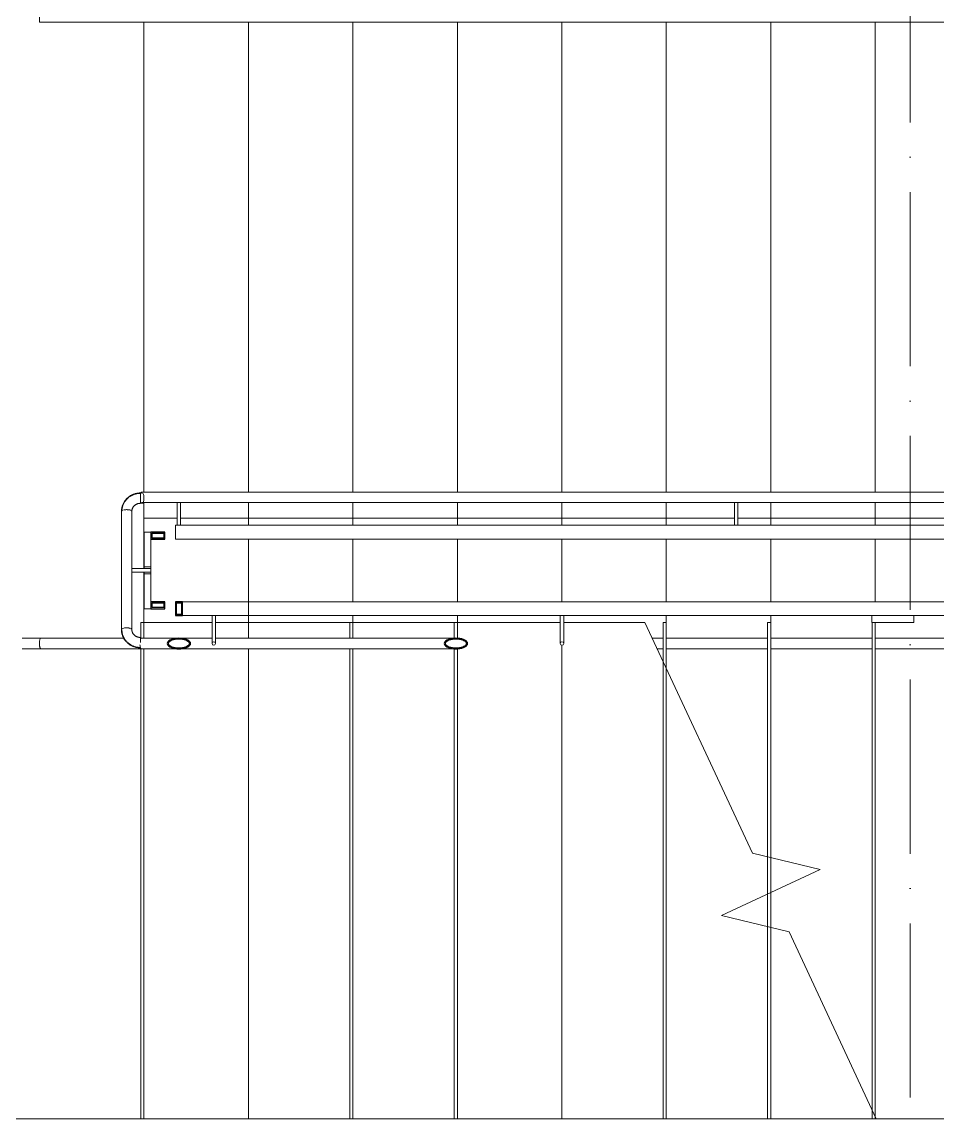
# Model space of a CAD drawing. Header units: millimetres. Extents: x -12989 to 629078, y -109036 to 555275.
# Drawn here: x 9780 to 12410, y -60205 to -57040 of the extents above; entities that cross this region are included whole.
import ezdxf

# ---------------------------------------------------------------- set-up
doc = ezdxf.new("R2010")
doc.units = ezdxf.units.MM
doc.linetypes.add('50_200_ШТРИХ_1Т_ш5_п1_п1_', pattern=[700, 500, -100, 0, -100])
for name, color, linetype, lineweight in [('4 -стяжа', 7, 'Continuous', 30), ('Контуры', 7, 'Continuous', 9), ('Линии подступенков', 7, 'Continuous', 9), ('Линии свеса', 7, 'Continuous', 9), ('Марки вырезов', 7, 'Continuous', 9), ('Ограждение', 7, 'Continuous', 9), ('Ограждение-1', 7, 'Continuous', 25), ('Оси-2', 7, '50_200_ШТРИХ_1Т_ш5_п1_п1_', 9), ('Стены', 7, 'Continuous', 9)]:
    doc.layers.add(name, color=color, linetype=linetype, lineweight=lineweight)
doc.layers.get('4 -стяжа').off()

# ---------------------------------------------------------------- blocks, each defined once
blk = doc.blocks.new('ось2эт')
at = {"layer": 'Оси-2'}
blk.add_line((12329.9, -108435.9), (12329.9, -54635.1), dxfattribs=at)
blk = doc.blocks.new('О_Элемент ограждения_Обод_Труба_ГОСТ 8645-68 - О_Элемент ограждения_Обод_Труба_ГОСТ 8645-68-32499150-АИ2_02_План отделки стен 2-го этажа _Часть 2_')
at = {"layer": 'Ограждение-1'}
for p, q in [((0, 20), (-20, 20)), ((-20, 20), (-20, -20)), ((-17, 17), (-3, 17)), ((-17, -17), (-17, 17)), ((-3, 17), (-3, -17)), ((0, -20), (0, 20)), ((-20, -20), (0, -20)), ((-3, -17), (-17, -17))]:
    blk.add_line(p, q, dxfattribs=at)
blk = doc.blocks.new('О_Элемент ограждения_Маршевый с подрезкой_Труба_ГОСТ 8645-68 - О_Элемент ограждения_Маршевый с подрезкой_Труба_ГОСТ 8645-68-32499153-АИ2_02_План отделки стен 2-го этажа _Часть 2_')
at = {"layer": 'Ограждение'}
for p, q in [((-2120, 20), (-2570, 20)), ((-1114.8, 20), (-2000, 20)), ((-210, 20), (-1105.2, 20)), ((-210, -20), (-210, 20)), ((-210, 20), (-114.8, 20)), ((-105.2, 20), (-20, 20)), ((-210, -20), (-2570, -20)), ((-20, -20), (-210, -20))]:
    blk.add_line(p, q, dxfattribs=at)
at = {"layer": 'Ограждение-1'}
for p, q in [((-2570, 20), (-2614.7, 20)), ((-2614.7, 20), (-2614.7, -20)), ((-2608, 17), (-2576.7, 17)), ((-2608, -17), (-2608, 17)), ((-2576.7, 17), (-2576.7, -17)), ((-2570, -20), (-2570, 20)), ((-2614.7, -20), (-2570, -20)), ((-2576.7, -17), (-2608, -17))]:
    blk.add_line(p, q, dxfattribs=at)
blk = doc.blocks.new('О_Кронштейн_Форма Г_Круг_ГОСТ 2590-2006 - О_Кронштейн_Форма Г_Круг_ГОСТ 2590-2006-32499148-АИ2_02_План отделки стен 2-го этажа _Часть 2_')
at = {"layer": 'Ограждение'}
for p, q in [((20395.4, 47415), (20395.4, 47470)), ((20395.4, 47470), (20400.4, 47470)), ((20400.4, 47470), (20405.4, 47470)), ((20405.4, 47470), (20405.4, 47415))]:
    blk.add_line(p, q, dxfattribs=at)
at = {"layer": 'Ограждение', "flags": 128}
for points in [[(20395.4, 47390), (20395.4, 47390), (20395.4, 47390.1), (20395.4, 47390.2), (20395.4, 47390.3), (20395.4, 47390.5), (20395.4, 47390.7), (20395.4, 47391), (20395.4, 47391.3), (20395.4, 47391.6), (20395.4, 47392), (20395.4, 47392.4), (20395.4, 47392.8), (20395.4, 47393.3), (20395.4, 47393.8), (20395.4, 47394.4), (20395.4, 47394.9), (20395.4, 47395.6), (20395.4, 47396.2), (20395.4, 47396.9), (20395.4, 47397.6), (20395.4, 47398.3), (20395.4, 47399.1), (20395.4, 47399.9), (20395.4, 47400.7), (20395.4, 47401.5), (20395.4, 47402.3), (20395.4, 47403.2), (20395.4, 47404.1), (20395.4, 47405), (20395.4, 47405.9), (20395.4, 47406.9), (20395.4, 47407.8), (20395.4, 47408.8), (20395.4, 47409.8), (20395.4, 47410.8), (20395.4, 47411.7), (20395.4, 47412.7), (20395.4, 47413.7), (20395.4, 47414.7), (20395.4, 47415)], [(20405.4, 47415), (20405.4, 47414), (20405.4, 47413), (20405.4, 47412), (20405.4, 47411), (20405.4, 47410), (20405.4, 47409.1), (20405.4, 47408.1), (20405.4, 47407.1), (20405.4, 47406.2), (20405.4, 47405.3), (20405.4, 47404.4), (20405.4, 47403.5), (20405.4, 47402.6), (20405.4, 47401.7), (20405.4, 47400.9), (20405.4, 47400.1), (20405.4, 47399.3), (20405.4, 47398.5), (20405.4, 47397.8), (20405.4, 47397.1), (20405.4, 47396.4), (20405.4, 47395.7), (20405.4, 47395.1), (20405.4, 47394.5), (20405.4, 47394), (20405.4, 47393.4), (20405.4, 47393), (20405.4, 47392.5), (20405.4, 47392.1), (20405.4, 47391.7), (20405.4, 47391.4), (20405.4, 47391), (20405.4, 47390.8), (20405.4, 47390.6), (20405.4, 47390.4), (20405.4, 47390.2), (20405.4, 47390.1), (20405.4, 47390), (20405.4, 47390)]]:
    blk.add_lwpolyline(points, dxfattribs=at)
at = {"layer": 'Ограждение'}
for start, end in [(90, 270), (270, 90)]:
    blk.add_arc((20400.4, 47390), 5, start, end, dxfattribs=at)
blk = doc.blocks.new('О_Элемент поручня_Маршевый_Труба_ГОСТ 8732-78 - О_Элемент поручня_Маршевый_Труба_ГОСТ 8732-78-32499151-АИ2_02_План отделки стен 2-го этажа _Часть 2_')
at = {"layer": 'Ограждение'}
for p, q in [((-9.9, 30), (-118.2, 30)), ((-118.2, 0), (-9.9, 0))]:
    blk.add_line(p, q, dxfattribs=at)
at = {"layer": 'Ограждение', "flags": 128}
for points in [[(-9.9, 30), (-9.1, 29.6), (-8.3, 28.5), (-7.7, 26.7), (-7.1, 24.4), (-6.7, 21.5), (-6.4, 18.3)], [(-8.3, 1.5), (-9.1, 0.4), (-9.9, 0)]]:
    blk.add_lwpolyline(points, dxfattribs=at)
at = {"layer": 'Ограждение-1', "flags": 128}
for points in [[(-84.7, 15), (-85.2, 17.6), (-86.7, 20.1), (-89.2, 22.5), (-92.5, 24.6), (-96.7, 26.5), (-101.5, 28), (-106.8, 29.1), (-112.4, 29.8), (-118.2, 30), (-124.1, 29.8), (-129.7, 29.1), (-135, 28), (-139.8, 26.5), (-143.9, 24.6), (-147.3, 22.5), (-149.7, 20.1), (-151.3, 17.6), (-151.8, 15)], [(-151.8, 15), (-151.3, 12.4), (-149.7, 9.9), (-147.3, 7.5), (-143.9, 5.4), (-139.8, 3.5), (-135, 2), (-129.7, 0.9), (-124.1, 0.2), (-118.2, 0), (-112.4, 0.2), (-106.8, 0.9), (-101.5, 2), (-96.7, 3.5), (-92.5, 5.4), (-89.2, 7.5), (-86.7, 9.9), (-85.2, 12.4), (-84.7, 15)], [(-148.4, 15), (-148, 17.3), (-146.6, 19.6), (-144.4, 21.8), (-141.4, 23.7), (-137.6, 25.3), (-133.3, 26.7), (-128.6, 27.7), (-123.5, 28.3), (-118.2, 28.5), (-113, 28.3), (-107.9, 27.7), (-103.1, 26.7), (-98.8, 25.3), (-95.1, 23.7), (-92.1, 21.8), (-89.9, 19.6), (-88.5, 17.3), (-88, 15)], [(-88, 15), (-88.5, 12.7), (-89.9, 10.4), (-92.1, 8.3), (-95.1, 6.3), (-98.8, 4.7), (-103.1, 3.3), (-107.9, 2.3), (-113, 1.7), (-118.2, 1.5), (-123.5, 1.7), (-128.6, 2.3), (-133.3, 3.3), (-137.6, 4.7), (-141.4, 6.3), (-144.4, 8.3), (-146.6, 10.4), (-148, 12.7), (-148.4, 15)]]:
    blk.add_lwpolyline(points, dxfattribs=at)
blk = doc.blocks.new('О_Элемент поручня_Маршевый_Труба_ГОСТ 8732-78 - О_Элемент поручня_Маршевый_Труба_ГОСТ 8732-78-32499152-АИ2_02_План отделки стен 2-го этажа _Часть 2_')
at = {"layer": 'Ограждение'}
for p, q in [((-118.2, 30), (-913.9, 30)), ((-913.9, 0), (-222.5, 0)), ((-214.3, 0), (-118.2, 0))]:
    blk.add_line(p, q, dxfattribs=at)
at = {"layer": 'Ограждение-1', "flags": 128}
for points in [[(-880.4, 15), (-880.9, 17.6), (-882.4, 20.1), (-884.9, 22.5), (-888.2, 24.6), (-892.3, 26.5), (-897.1, 28), (-902.4, 29.1), (-908.1, 29.8), (-913.9, 30), (-919.7, 29.8), (-925.4, 29.1), (-930.7, 28), (-935.5, 26.5), (-939.6, 24.6), (-943, 22.5), (-945.4, 20.1), (-946.9, 17.6), (-947.4, 15)], [(-947.4, 15), (-946.9, 12.4), (-945.4, 9.9), (-943, 7.5), (-939.6, 5.4), (-935.5, 3.5), (-930.7, 2), (-925.4, 0.9), (-919.7, 0.2), (-913.9, 0), (-908.1, 0.2), (-902.4, 0.9), (-897.1, 2), (-892.3, 3.5), (-888.2, 5.4), (-884.9, 7.5), (-882.4, 9.9), (-880.9, 12.4), (-880.4, 15)], [(-944.1, 15), (-943.6, 17.3), (-942.3, 19.6), (-940, 21.8), (-937, 23.7), (-933.3, 25.3), (-929, 26.7), (-924.2, 27.7), (-919.1, 28.3), (-913.9, 28.5), (-908.7, 28.3), (-903.6, 27.7), (-898.8, 26.7), (-894.5, 25.3), (-890.8, 23.7), (-887.8, 21.8), (-885.5, 19.6), (-884.2, 17.3), (-883.7, 15)], [(-883.7, 15), (-884.2, 12.7), (-885.5, 10.4), (-887.8, 8.3), (-890.8, 6.3), (-894.5, 4.7), (-898.8, 3.3), (-903.6, 2.3), (-908.7, 1.7), (-913.9, 1.5), (-919.1, 1.7), (-924.2, 2.3), (-929, 3.3), (-933.3, 4.7), (-937, 6.3), (-940, 8.3), (-942.3, 10.4), (-943.6, 12.7), (-944.1, 15)]]:
    blk.add_lwpolyline(points, dxfattribs=at)
blk = doc.blocks.new('О_Полоса_Трапеция прямоугольная_Прокат_ГОСТ 103-2006 - Крепежная пластина-30950062-АИ2_02_План отделки стен 2-го этажа _Часть 2_')
at = {"layer": 'Ограждение'}
for p, q in [((22410.4, 47470), (22290.4, 47470)), ((22290.4, 47470), (22290.4, 47450)), ((22300, 47450), (22410.4, 47450)), ((22410.4, 47450), (22410.4, 47470))]:
    blk.add_line(p, q, dxfattribs=at)
blk = doc.blocks.new('О_Элемент ограждения_Обод_Труба_ГОСТ 8645-68 - О_Элемент ограждения_Обод_Труба_ГОСТ 8645-68-V82-АИ2_02_План отделки стен 2-го этажа _Часть 2_')
at = {"layer": 'Ограждение'}
for p, q in [((-3720, -20), (-3720, 20)), ((-3720, 20), (0, 20)), ((0, 20), (0, -20)), ((0, -20), (-3720, -20))]:
    blk.add_line(p, q, dxfattribs=at)
blk = doc.blocks.new('О_Элемент поручня_Маршевый_Труба_ГОСТ 8732-78 - О_Элемент поручня_Маршевый_Труба_ГОСТ 8732-78-V84-АИ2_02_План отделки стен 2-го этажа _Часть 2_')
at = {"layer": 'Ограждение'}
for p, q in [((-9.9, 30), (-3926, 30)), ((-3926, 0), (-9.9, 0)), ((-9.9, 0), (-9.1, 0.4))]:
    blk.add_line(p, q, dxfattribs=at)
at = {"layer": 'Ограждение', "flags": 128}
for points in [[(-3928, 27.3), (-3927.2, 29), (-3926.4, 29.9), (-3925.5, 29.9), (-3924.7, 29), (-3923.9, 27.3)], [(-3924.8, 27.6), (-3925.6, 28.4), (-3926.3, 28.4), (-3927.1, 27.6)]]:
    blk.add_lwpolyline(points, dxfattribs=at)
blk = doc.blocks.new('О_Кронштейн_Форма Г_Круг_ГОСТ 2590-2006 - О_Кронштейн_Форма Г_Круг_ГОСТ 2590-2006-V83-АИ2_02_План отделки стен 2-го этажа _Часть 2_')
at = {"layer": 'Ограждение'}
for p, q in [((23895.4, 47730), (23895.4, 47785)), ((23905.4, 47785), (23905.4, 47730))]:
    blk.add_line(p, q, dxfattribs=at)
at = {"layer": 'Ограждение', "flags": 128}
for points in [[(23895.4, 47785), (23895.4, 47786), (23895.4, 47787), (23895.4, 47788), (23895.4, 47789), (23895.4, 47790), (23895.4, 47790.9), (23895.4, 47791.9), (23895.4, 47792.9), (23895.4, 47793.8), (23895.4, 47794.7)], [(23905.4, 47795), (23905.4, 47794.1), (23905.4, 47793.1), (23905.4, 47792.2), (23905.4, 47791.2), (23905.4, 47790.2), (23905.4, 47789.2), (23905.4, 47788.3), (23905.4, 47787.3), (23905.4, 47786.3), (23905.4, 47785.3), (23905.4, 47785)]]:
    blk.add_lwpolyline(points, dxfattribs=at)
blk = doc.blocks.new('О_Элемент поручня_Пристенный_Труба_ГОСТ 8732-78 - О_Элемент поручня_Пристенный_Труба_ГОСТ 8732-78-32488292-АИ2_02_План отделки стен 2-го этажа _Часть 2_')
at = {"layer": 'Ограждение'}
for p, q in [((-4500, -30), (-4500, -16.1)), ((300, -30), (-4500, -30))]:
    blk.add_line(p, q, dxfattribs=at)
blk = doc.blocks.new('О_Элемент поручня_выступ_Загиб слева_Труба_ГОСТ 8732-78 - О_Элемент поручня_выступ_Загиб слева_Труба_ГОСТ 8732-78-33046190-АИ2_02_План отделки стен 2-го этажа _Часть 2_')
at = {"layer": 'Ограждение'}
for p, q in [((-2400.2, 30), (-4203.5, 30)), ((-2100.2, 30), (-2391.2, 30)), ((-1800.2, 30), (-2091.2, 30)), ((-1773.7, 30), (-1791.2, 30)), ((-3.5, 30), (-291.2, 30)), ((50, 30), (-3.5, 30)), ((-4203.5, 0), (-2400.2, 0)), ((-2391.2, 0), (-2100.2, 0)), ((-2091.2, 0), (-1800.2, 0)), ((-1791.2, 0), (-1759.7, 0)), ((-242.1, 0), (-3.5, 0)), ((-3.5, 0), (50, 0))]:
    blk.add_line(p, q, dxfattribs=at)
blk.add_open_spline([(-3.5, 30), (-3.2, 30), (-2.6, 29.7), (-1.8, 28.1), (-1, 25.7), (-0.4, 22.6), (-0.1, 18.9), (0, 16.3), (0, 15)], degree=3, dxfattribs=at)
blk.add_open_spline([(0, 15), (0, 12.4), (-0.2, 8.5), (-1, 4.3), (-1.8, 1.9), (-2.6, 0.3), (-3.2, 0), (-3.5, 0)], degree=3, knots=[0, 0, 0, 0, 0.1666667, 0.25, 0.3333333, 0.4166667, 0.5, 0.5, 0.5, 0.5], dxfattribs=at)
blk = doc.blocks.new('О_Элемент поручня_Пристенный_Труба_ГОСТ 8732-78 - О_Элемент поручня_Пристенный_Труба_ГОСТ 8732-78-V254-АИ2_02_План отделки стен 2-го этажа _Часть 2_')
at = {"layer": 'Ограждение'}
blk.add_line((300, -30), (-4500, -30), dxfattribs=at)
blk = doc.blocks.new('О_Элемент ограждения_Обод_Труба_ГОСТ 8645-68 - О_Элемент ограждения_Обод_Труба_ГОСТ 8645-68-32499130-АИ2_02_План отделки стен 2-го этажа _Часть 2_')
at = {"layer": 'Ограждение-1'}
for p, q in [((-200, 20), (-220, 20)), ((-220, 20), (-220, -20)), ((-217, 17), (-203, 17)), ((-217, -17), (-217, 17)), ((-203, 17), (-203, -17)), ((-200, -20), (-200, 20)), ((0, 20), (-20, 20)), ((-20, 20), (-20, -20)), ((-17, 17), (-3, 17)), ((-17, -17), (-17, 17)), ((-3, 17), (-3, -17)), ((0, -20), (0, 20)), ((-220, -20), (-200, -20)), ((-203, -17), (-217, -17)), ((-20, -20), (0, -20)), ((-3, -17), (-17, -17))]:
    blk.add_line(p, q, dxfattribs=at)
blk = doc.blocks.new('О_Полоса_Трапеция прямоугольная_Прокат_ГОСТ 103-2006 - Крепежная пластина-V255-АИ2_02_План отделки стен 2-го этажа _Часть 2_')
at = {"layer": 'Ограждение'}
for p, q in [((20200.2, 47610), (20200.2, 47604.6)), ((20220.2, 47610), (20200.2, 47610)), ((20220.2, 47604.8), (20220.2, 47610)), ((20200.2, 47595.2), (20200.2, 47490)), ((20220.2, 47510), (20220.2, 47595.2)), ((20200.2, 47490), (20220.2, 47490))]:
    blk.add_line(p, q, dxfattribs=at)
blk = doc.blocks.new('О_Элемент поручня_Торцевой_Труба_ГОСТ 8732-78 - О_Элемент поручня_Торцевой_Труба_ГОСТ 8732-78-32499133-АИ2_02_План отделки стен 2-го этажа _Часть 2_')
at = {"layer": 'Ограждение'}
for p, q in [((-4.8, 0), (-344.3, 0)), ((-344.3, -30), (-4.8, -30))]:
    blk.add_line(p, q, dxfattribs=at)
for centre, start_param, end_param in [((-344.3, -15), 4.712389, 6.283185), ((-344.3, -15), 3.141593, 3.403392), ((-344.3, -15), 3.665191, 3.80416), ((-344.3, -15), 3.926991, 4.18879), ((-4.8, -15), 5.759587, 6.283185), ((-4.8, -15), 3.141593, 3.403392), ((-4.8, -15), 3.711416, 3.857665), ((-4.8, -15), 4.712389, 4.962091), ((-4.8, -15), 4.47507, 4.712387)]:
    blk.add_ellipse(centre, major_axis=(0, 15), ratio=0.317305, start_param=start_param, end_param=end_param, dxfattribs=at)
blk = doc.blocks.new('О_Элемент поручня_Загиб_Труба_ГОСТ 8732-78 - О_Элемент поручня_Загиб_Труба_ГОСТ 8732-78-32499134-АИ2_02_План отделки стен 2-го этажа _Часть 2_')
at = {"layer": 'Ограждение'}
for p, q in [((20190.2, 47822.7), (20190.2, 47792.7)), ((20190.2, 47822.2), (20190.2, 47822.7)), ((20190.2, 47792.7), (20190.2, 47793.2))]:
    blk.add_line(p, q, dxfattribs=at)
at = {"layer": 'Ограждение', "flags": 128}
for points in [[(20190.2, 47822.7), (20188, 47822.7), (20185.9, 47822.5), (20183.7, 47822.3), (20181.5, 47822), (20179.4, 47821.7), (20177.3, 47821.2), (20175.2, 47820.7), (20173.1, 47820.1), (20171.1, 47819.4), (20169, 47818.6), (20167, 47817.8), (20165.1, 47816.9), (20163.2, 47815.9), (20161.3, 47814.8), (20159.4, 47813.7), (20157.7, 47812.4), (20155.9, 47811.2), (20154.2, 47809.8), (20152.6, 47808.4), (20151, 47806.9), (20149.5, 47805.4), (20148.1, 47803.8), (20146.7, 47802.1), (20145.4, 47800.4), (20144.1, 47798.7), (20142.9, 47796.9), (20141.8, 47795), (20140.8, 47793.1), (20139.9, 47791.2), (20139, 47789.2), (20138.3, 47787.2), (20137.6, 47785.1), (20137, 47783.1), (20136.4, 47781), (20136, 47778.9), (20135.7, 47776.8), (20135.4, 47774.6), (20135.3, 47772.5), (20135.2, 47770.3), (20135.2, 47769.8)], [(20190.2, 47821.2), (20188.1, 47821.2), (20186, 47821), (20183.9, 47820.8), (20181.8, 47820.6), (20179.7, 47820.2), (20177.6, 47819.8), (20175.6, 47819.2), (20173.6, 47818.6), (20171.6, 47818), (20169.6, 47817.2), (20167.6, 47816.4), (20165.7, 47815.5), (20163.9, 47814.5), (20162, 47813.5), (20160.3, 47812.4), (20158.5, 47811.2), (20156.8, 47810), (20155.2, 47808.7), (20153.6, 47807.3), (20152.1, 47805.8), (20150.6, 47804.4), (20149.2, 47802.8), (20147.8, 47801.2), (20146.6, 47799.5), (20145.4, 47797.8), (20144.2, 47796.1), (20143.2, 47794.3), (20142.2, 47792.4), (20141.3, 47790.5), (20140.4, 47788.6), (20139.7, 47786.7), (20139, 47784.7), (20138.4, 47782.7), (20137.9, 47780.7), (20137.5, 47778.6), (20137.2, 47776.6), (20136.9, 47774.5), (20136.8, 47772.4), (20136.7, 47770.3), (20136.7, 47769.8)], [(20165.2, 47769.8), (20165.2, 47770.6), (20165.3, 47771.5), (20165.4, 47772.4), (20165.5, 47773.3), (20165.7, 47774.2), (20165.9, 47775), (20166.1, 47775.9), (20166.4, 47776.7), (20166.7, 47777.6), (20167, 47778.4), (20167.4, 47779.2), (20167.9, 47780.1), (20168.3, 47780.9), (20168.8, 47781.6), (20169.3, 47782.4), (20169.9, 47783.1), (20170.5, 47783.9), (20171.1, 47784.6), (20171.8, 47785.3), (20172.5, 47785.9), (20173.2, 47786.6), (20174, 47787.2), (20174.7, 47787.8), (20175.5, 47788.3), (20176.4, 47788.9), (20177.2, 47789.4), (20178.1, 47789.8), (20179, 47790.3), (20179.9, 47790.7), (20180.9, 47791), (20181.8, 47791.4), (20182.8, 47791.7), (20183.8, 47791.9), (20184.8, 47792.2), (20185.8, 47792.3), (20186.8, 47792.5), (20187.9, 47792.6), (20188.9, 47792.7), (20189.9, 47792.7), (20190.2, 47792.7)]]:
    blk.add_lwpolyline(points, dxfattribs=at)
at = {"layer": 'Ограждение'}
for start_param, end_param in [(2.98015, 3.141593), (2.184587, 2.818707), (1.570795, 2.069959), (1.334084, 1.570795), (0.623954, 1.238775), (0, 0.150534)]:
    blk.add_ellipse((20150.2, 47769.8), major_axis=(15, 0), ratio=0.317305, start_param=start_param, end_param=end_param, dxfattribs=at)
blk = doc.blocks.new('О_Элемент поручня_Загиб_Труба_ГОСТ 8732-78 - О_Элемент поручня_Загиб_Труба_ГОСТ 8732-78-V256-АИ2_02_План отделки стен 2-го этажа _Часть 2_')
at = {"layer": 'Ограждение'}
for p, q in [((20190.2, 47407.3), (20190.2, 47407.3)), ((20190.2, 47407), (20190.2, 47393.2))]:
    blk.add_line(p, q, dxfattribs=at)
at = {"layer": 'Ограждение', "flags": 128}
for points in [[(20135.2, 47430.2), (20135.2, 47428.1), (20135.4, 47425.9), (20135.6, 47423.8), (20135.9, 47421.7), (20136.3, 47419.6), (20136.8, 47417.5), (20137.4, 47415.4), (20138.1, 47413.4), (20138.8, 47411.3), (20139.6, 47409.4), (20140.6, 47407.4), (20141.6, 47405.5), (20142.6, 47403.6), (20143.8, 47401.8), (20145, 47400), (20146.3, 47398.3), (20147.7, 47396.7), (20149.1, 47395), (20150.6, 47393.5), (20152.2, 47392), (20153.8, 47390.6), (20155.4, 47389.2), (20157.2, 47387.9), (20159, 47386.7), (20160.8, 47385.5), (20162.6, 47384.4), (20164.6, 47383.4), (20166.5, 47382.5), (20168.5, 47381.6), (20170.5, 47380.8), (20172.6, 47380.1), (20174.6, 47379.5), (20176.7, 47378.9), (20178.8, 47378.4), (20181, 47378.1), (20183.1, 47377.7), (20185.3, 47377.5), (20187.4, 47377.4), (20189.6, 47377.3), (20190.2, 47377.3)], [(20136.7, 47430.2), (20136.7, 47428.2), (20136.9, 47426.1), (20137.1, 47424), (20137.4, 47421.9), (20137.8, 47419.9), (20138.3, 47417.9), (20138.8, 47415.8), (20139.5, 47413.9), (20140.2, 47411.9), (20141, 47410), (20141.9, 47408.1), (20142.9, 47406.2), (20143.9, 47404.4), (20145, 47402.6), (20146.2, 47400.9), (20147.5, 47399.3), (20148.8, 47397.6), (20150.2, 47396.1), (20151.7, 47394.6), (20153.2, 47393.1), (20154.7, 47391.7), (20156.4, 47390.4), (20158.1, 47389.1), (20159.8, 47387.9), (20161.6, 47386.8), (20163.4, 47385.7), (20165.2, 47384.7), (20167.1, 47383.8), (20169.1, 47383), (20171, 47382.2), (20173, 47381.5), (20175, 47380.9), (20177.1, 47380.4), (20179.1, 47379.9), (20181.2, 47379.5), (20183.3, 47379.2), (20185.4, 47379), (20187.5, 47378.9), (20189.6, 47378.8), (20190.2, 47378.8)], [(20190.2, 47407.3), (20189.2, 47407.3), (20188.1, 47407.4), (20187.1, 47407.5), (20186.1, 47407.6), (20185.1, 47407.8), (20184.1, 47408), (20183.1, 47408.3), (20182.1, 47408.5), (20181.1, 47408.9), (20180.2, 47409.2), (20179.3, 47409.6), (20178.4, 47410), (20177.5, 47410.5), (20176.6, 47411), (20175.8, 47411.5), (20175, 47412.1), (20174.2, 47412.6), (20173.4, 47413.3), (20172.7, 47413.9), (20172, 47414.5), (20171.3, 47415.2), (20170.7, 47415.9), (20170.1, 47416.7), (20169.5, 47417.4), (20169, 47418.2), (20168.4, 47418.9), (20168, 47419.7), (20167.5, 47420.5), (20167.1, 47421.4), (20166.8, 47422.2), (20166.5, 47423), (20166.2, 47423.9), (20165.9, 47424.7), (20165.7, 47425.6), (20165.5, 47426.5), (20165.4, 47427.4), (20165.3, 47428.2), (20165.2, 47429.1), (20165.2, 47430), (20165.2, 47430.2)]]:
    blk.add_lwpolyline(points, dxfattribs=at)
at = {"layer": 'Ограждение'}
for start_param, end_param in [(1.570796, 3.141593), (1.346397, 1.570796), (1.121997, 1.307994), (0.897598, 1.043857), (0.224399, 0.448799)]:
    blk.add_ellipse((20150.2, 47430.2), major_axis=(15, 0), ratio=0.317305, start_param=start_param, end_param=end_param, dxfattribs=at)
blk = doc.blocks.new('О_Элемент поручня_Площадочный_Одноуровневый_ГОСТ 8732-78 - О_Элемент поручня_Площадочный_Одноуровневый_ГОСТ 8732-78 2-32499137-АИ2_02_План отделки стен 2-го этажа _Часть 2_')
at = {"layer": 'Ограждение'}
for p, q in [((9.9, -10), (4.9, -10)), ((6.1, -10.4), (4.9, -10)), ((9.9, -10.5), (9.9, -25)), ((9.9, -25), (9.9, -39.5)), ((4.9, -40), (9.9, -40)), ((5.5, -39.9), (6.7, -39))]:
    blk.add_line(p, q, dxfattribs=at)
at = {"layer": 'Ограждение', "flags": 128}
for points in [[(4.9, -10), (3.8, -10.4), (2.8, -11.5), (1.9, -13.3), (1.1, -15.6), (0.5, -18.5), (0.1, -21.7), (0, -25)], [(0, -25), (0.1, -28.6), (0.6, -32), (1.2, -34.9), (2.1, -37.3), (3.2, -39)]]:
    blk.add_lwpolyline(points, dxfattribs=at)
blk = doc.blocks.new('О_Полоса_Трапеция прямоугольная_Прокат_ГОСТ 103-2006 - Крепежная пластина-V257-АИ2_02_План отделки стен 2-го этажа _Часть 2_')
at = {"layer": 'Ограждение'}
for p, q in [((20200.2, 47710), (20200.2, 47604.6)), ((20220.2, 47710), (20200.2, 47710)), ((20220.2, 47604.8), (20220.2, 47690)), ((20200.2, 47595.2), (20200.2, 47590)), ((20200.2, 47590), (20220.2, 47590)), ((20220.2, 47590), (20220.2, 47595.2))]:
    blk.add_line(p, q, dxfattribs=at)
blk = doc.blocks.new('О_Кронштейн_Форма Г_Круг_ГОСТ 2590-2006 - О_Кронштейн_Форма Г_Круг_ГОСТ 2590-2006-32499129-АИ2_02_План отделки стен 2-го этажа _Часть 2_')
at = {"layer": 'Ограждение'}
for p, q in [((20220.2, 47605), (20175.2, 47605)), ((20220.2, 47605), (20220.2, 47600)), ((20175.2, 47595), (20220.2, 47595)), ((20220.2, 47600), (20220.2, 47595))]:
    blk.add_line(p, q, dxfattribs=at)
at = {"layer": 'Ограждение', "flags": 128}
for points in [[(20165.2, 47605), (20166.1, 47605), (20167.1, 47605), (20168, 47605), (20169, 47605), (20170, 47605), (20170.9, 47605), (20171.9, 47605), (20172.9, 47605), (20173.9, 47605), (20174.9, 47605), (20175.2, 47605)], [(20175.2, 47595), (20174.2, 47595), (20173.2, 47595), (20172.2, 47595), (20171.2, 47595), (20170.2, 47595), (20169.2, 47595), (20168.3, 47595), (20167.3, 47595), (20166.4, 47595), (20165.5, 47595)]]:
    blk.add_lwpolyline(points, dxfattribs=at)
blk = doc.blocks.new('0125-Р-ОО-Ш2-АР-о_23_10_2024_rvt-1-АИ2_02_План отделки стен 2-го этажа _Часть 2_')
at = {"layer": 'Контуры'}
for p, q in [((20200, 47824.9), (20200, 49175)), ((20200, 47750), (20200, 47795)), ((20200, 47750), (20200, 47604.6)), ((20295.6, 47750), (20200, 47750)), ((20500, 47750), (20305, 47750)), ((20800, 47750), (20500, 47750)), ((21100, 47750), (20800, 47750)), ((21400, 47750), (21100, 47750)), ((21700, 47750), (21400, 47750)), ((21895.6, 47750), (21700, 47750)), ((22000, 47750), (21905, 47750)), ((22300, 47750), (22000, 47750)), ((22600, 47750), (22300, 47750)), ((20200, 47595.2), (20200, 47450)), ((20200, 47450), (20200, 47405)), ((20200, 47450), (20395.7, 47450)), ((20405.2, 47450), (20500, 47450)), ((20500, 47450), (20791, 47450)), ((20800, 47450), (21091, 47450)), ((21100, 47450), (21395.7, 47450)), ((21405.2, 47450), (21638.6, 47450)), ((20200, 47375), (20200, 46025))]:
    blk.add_line(p, q, dxfattribs=at)
at = {"layer": 'Линии подступенков'}
for p, q in [((20500, 47824.9), (20500, 49175)), ((20800, 47824.8), (20800, 49175)), ((21100, 47824.8), (21100, 49175)), ((21400, 47824.8), (21400, 49175)), ((21700, 47824.8), (21700, 49175)), ((22000, 47824.8), (22000, 49175)), ((22300, 47824.7), (22300, 49175)), ((20500, 47750), (20500, 47795)), ((20800, 47750), (20800, 47795.1)), ((21100, 47750), (21100, 47795.1)), ((21400, 47750), (21400, 47795.1)), ((21700, 47750), (21700, 47795.4)), ((22000, 47750), (22000, 47795.4)), ((22300, 47750), (22300, 47795.4)), ((20200, 47750), (20200, 47604.6)), ((20500, 47750), (20500, 47730)), ((20800, 47750), (20800, 47730)), ((21100, 47750), (21100, 47730)), ((21400, 47750), (21400, 47730)), ((21700, 47750), (21700, 47730)), ((22000, 47750), (22000, 47730)), ((22300, 47750), (22300, 47730)), ((20500, 47690), (20500, 47510)), ((20800, 47690), (20800, 47510)), ((21100, 47690), (21100, 47510)), ((21400, 47690), (21400, 47510)), ((21700, 47690), (21700, 47510)), ((22000, 47690), (22000, 47510)), ((22300, 47690), (22300, 47510)), ((20200, 47595.2), (20200, 47450)), ((20200, 47450), (20200, 47405)), ((20500, 47470), (20500, 47450)), ((20500, 47450), (20500, 47404.9)), ((20800, 47470), (20800, 47450)), ((20800, 47450), (20800, 47404.7)), ((21100, 47470), (21100, 47450)), ((21100, 47450), (21100, 47404.8)), ((21700, 47470), (21700, 47450)), ((22000, 47470), (22000, 47450)), ((21400, 47385.2), (21400, 46025)), ((20200, 47375), (20200, 46025)), ((20500, 47375.1), (20500, 46025)), ((20800, 47375.3), (20800, 46025)), ((21100, 47375.2), (21100, 46025)), ((21700, 47318.4), (21700, 46025)), ((22000, 46775.4), (22000, 46675)), ((22000, 46574.6), (22000, 46025)), ((22300, 46031.6), (22300, 46025))]:
    blk.add_line(p, q, dxfattribs=at)
at = {"layer": 'Линии свеса'}
for p, q in [((20500, 47824.9), (20500, 49175)), ((20800, 47824.8), (20800, 49175)), ((21100, 47824.8), (21100, 49175)), ((21400, 47824.8), (21400, 49175)), ((21700, 47824.8), (21700, 49175)), ((22000, 47824.8), (22000, 49175)), ((22300, 47824.7), (22300, 49175)), ((20500, 47750), (20500, 47795)), ((20800, 47750), (20800, 47795.1)), ((21100, 47750), (21100, 47795.1)), ((21400, 47750), (21400, 47795.1)), ((21700, 47750), (21700, 47795.4)), ((22000, 47750), (22000, 47795.4)), ((22300, 47750), (22300, 47795.4)), ((20500, 47750), (20500, 47730)), ((20800, 47750), (20800, 47730)), ((21100, 47750), (21100, 47730)), ((21400, 47750), (21400, 47730)), ((21700, 47750), (21700, 47730)), ((22000, 47750), (22000, 47730)), ((22300, 47750), (22300, 47730)), ((20500, 47690), (20500, 47510)), ((20800, 47690), (20800, 47510)), ((21100, 47690), (21100, 47510)), ((21400, 47690), (21400, 47510)), ((21700, 47690), (21700, 47510)), ((22000, 47690), (22000, 47510)), ((22300, 47690), (22300, 47510)), ((20500, 47470), (20500, 47450)), ((20500, 47450), (20500, 47404.9)), ((20800, 47470), (20800, 47450)), ((20800, 47450), (20800, 47404.7)), ((21100, 47470), (21100, 47450)), ((21100, 47450), (21100, 47404.8)), ((21700, 47470), (21700, 47450)), ((22000, 47470), (22000, 47450)), ((21400, 47385.2), (21400, 46025)), ((20500, 47375.1), (20500, 46025)), ((20800, 47375.3), (20800, 46025)), ((21100, 47375.2), (21100, 46025)), ((21700, 47318.4), (21700, 46025)), ((22000, 46775.4), (22000, 46675)), ((22000, 46574.6), (22000, 46025)), ((22300, 46031.6), (22300, 46025))]:
    blk.add_line(p, q, dxfattribs=at)
at = {"layer": 'Марки вырезов'}
for p, q in [((21947.2, 46788.3), (21638.6, 47450)), ((22141.6, 46741), (21947.2, 46788.3)), ((21858.4, 46609), (22141.6, 46741)), ((22052.8, 46561.7), (21858.4, 46609)), ((22303.1, 46025), (22052.8, 46561.7))]:
    blk.add_line(p, q, dxfattribs=at)
for name, p in [('О_Элемент поручня_Пристенный_Труба_ГОСТ 8732-78 - О_Элемент поручня_Пристенный_Труба_ГОСТ 8732-78-32488292-АИ2_02_План отделки стен 2-го этажа _Часть 2_', (24400, 49205)), ('О_Элемент поручня_Маршевый_Труба_ГОСТ 8732-78 - О_Элемент поручня_Маршевый_Труба_ГОСТ 8732-78-V84-АИ2_02_План отделки стен 2-го этажа _Часть 2_', (24118.8, 47795)), ('О_Элемент поручня_Загиб_Труба_ГОСТ 8732-78 - О_Элемент поручня_Загиб_Труба_ГОСТ 8732-78-32499134-АИ2_02_План отделки стен 2-го этажа _Часть 2_', (0, 0)), ('О_Кронштейн_Форма Г_Круг_ГОСТ 2590-2006 - О_Кронштейн_Форма Г_Круг_ГОСТ 2590-2006-V83-АИ2_02_План отделки стен 2-го этажа _Часть 2_', (-3600, 0)), ('О_Кронштейн_Форма Г_Круг_ГОСТ 2590-2006 - О_Кронштейн_Форма Г_Круг_ГОСТ 2590-2006-V83-АИ2_02_План отделки стен 2-го этажа _Часть 2_', (-2000, 0)), ('О_Элемент ограждения_Обод_Труба_ГОСТ 8645-68 - О_Элемент ограждения_Обод_Труба_ГОСТ 8645-68-V82-АИ2_02_План отделки стен 2-го этажа _Часть 2_', (24010.4, 47710)), ('О_Полоса_Трапеция прямоугольная_Прокат_ГОСТ 103-2006 - Крепежная пластина-V257-АИ2_02_План отделки стен 2-го этажа _Часть 2_', (0, 0)), ('О_Кронштейн_Форма Г_Круг_ГОСТ 2590-2006 - О_Кронштейн_Форма Г_Круг_ГОСТ 2590-2006-32499129-АИ2_02_План отделки стен 2-го этажа _Часть 2_', (0, 0)), ('О_Полоса_Трапеция прямоугольная_Прокат_ГОСТ 103-2006 - Крепежная пластина-V255-АИ2_02_План отделки стен 2-го этажа _Часть 2_', (0, 0)), ('О_Кронштейн_Форма Г_Круг_ГОСТ 2590-2006 - О_Кронштейн_Форма Г_Круг_ГОСТ 2590-2006-32499148-АИ2_02_План отделки стен 2-го этажа _Часть 2_', (0, 0)), ('О_Кронштейн_Форма Г_Круг_ГОСТ 2590-2006 - О_Кронштейн_Форма Г_Круг_ГОСТ 2590-2006-32499148-АИ2_02_План отделки стен 2-го этажа _Часть 2_', (1000, 0)), ('О_Полоса_Трапеция прямоугольная_Прокат_ГОСТ 103-2006 - Крепежная пластина-30950062-АИ2_02_План отделки стен 2-го этажа _Часть 2_', (0, 0)), ('О_Элемент поручня_Загиб_Труба_ГОСТ 8732-78 - О_Элемент поручня_Загиб_Труба_ГОСТ 8732-78-V256-АИ2_02_План отделки стен 2-го этажа _Часть 2_', (0, 0))]:
    blk.add_blockref(name, p)
for name, p, rotation in [('О_Элемент поручня_Площадочный_Одноуровневый_ГОСТ 8732-78 - О_Элемент поручня_Площадочный_Одноуровневый_ГОСТ 8732-78 2-32499137-АИ2_02_План отделки стен 2-го этажа _Часть 2_', (20200.1, 47782.7), 180), ('О_Элемент поручня_Торцевой_Труба_ГОСТ 8732-78 - О_Элемент поручня_Торцевой_Труба_ГОСТ 8732-78-32499133-АИ2_02_План отделки стен 2-го этажа _Часть 2_', (20135.2, 47774.5), 90.00000000000011), ('О_Элемент ограждения_Обод_Труба_ГОСТ 8645-68 - О_Элемент ограждения_Обод_Труба_ГОСТ 8645-68-32499130-АИ2_02_План отделки стен 2-го этажа _Часть 2_', (20240.2, 47710), 89.99999999999973), ('О_Элемент ограждения_Обод_Труба_ГОСТ 8645-68 - О_Элемент ограждения_Обод_Труба_ГОСТ 8645-68-32499150-АИ2_02_План отделки стен 2-го этажа _Часть 2_', (20290.4, 47490), 180), ('О_Элемент ограждения_Маршевый с подрезкой_Труба_ГОСТ 8645-68 - О_Элемент ограждения_Маршевый с подрезкой_Труба_ГОСТ 8645-68-32499153-АИ2_02_План отделки стен 2-го этажа _Часть 2_', (20290.4, 47490), 180), ('О_Элемент поручня_выступ_Загиб слева_Труба_ГОСТ 8732-78 - О_Элемент поручня_выступ_Загиб слева_Труба_ГОСТ 8732-78-33046190-АИ2_02_План отделки стен 2-го этажа _Часть 2_', (19899.8, 47405.1), 180), ('О_Элемент поручня_Маршевый_Труба_ГОСТ 8732-78 - О_Элемент поручня_Маршевый_Труба_ГОСТ 8732-78-32499151-АИ2_02_План отделки стен 2-го этажа _Часть 2_', (20182, 47405), 180), ('О_Элемент поручня_Маршевый_Труба_ГОСТ 8732-78 - О_Элемент поручня_Маршевый_Труба_ГОСТ 8732-78-32499152-АИ2_02_План отделки стен 2-го этажа _Часть 2_', (20182, 47405), 180), ('О_Элемент поручня_Пристенный_Труба_ГОСТ 8732-78 - О_Элемент поручня_Пристенный_Труба_ГОСТ 8732-78-V254-АИ2_02_План отделки стен 2-го этажа _Часть 2_', (19900, 45995), 180)]:
    blk.add_blockref(name, p, dxfattribs=dict(rotation=rotation))
blk = doc.blocks.new('2ч2эт')
at = {"layer": 'Стены'}
for p, q in [((10120.9, -58810.7), (10120.9, -58765.3)), ((10120.9, -58765.3), (10129.9, -58765.3)), ((10129.9, -58765.3), (10129.9, -58810.3)), ((10720.9, -58810.5), (10720.9, -58765.3)), ((10720.9, -58765.3), (10729.9, -58765.3)), ((10729.9, -58765.3), (10729.9, -58810.5)), ((11020.9, -58810.4), (11020.9, -58765.3)), ((11020.9, -58765.3), (11029.9, -58765.3)), ((11029.9, -58765.3), (11029.9, -58810.4)), ((11620.9, -60190.3), (11620.9, -58765.3)), ((11620.9, -58765.3), (11629.9, -58765.3)), ((11629.9, -58765.3), (11629.9, -60190.3)), ((11920.9, -60190.3), (11920.9, -58765.3)), ((11920.9, -58765.3), (11929.9, -58765.3)), ((11929.9, -58765.3), (11929.9, -60190.3)), ((12220.9, -60190.3), (12220.9, -58765.3)), ((12220.9, -58765.3), (12229.9, -58765.3)), ((12229.9, -58765.3), (12229.9, -60190.3)), ((10120.9, -60190.3), (10120.9, -58839.8)), ((10129.9, -58840.2), (10129.9, -60190.3)), ((10720.9, -60190.3), (10720.9, -58840)), ((10729.9, -58840), (10729.9, -60190.3)), ((11020.9, -60190.3), (11020.9, -58840.1)), ((11029.9, -58840.1), (11029.9, -60190.3))]:
    blk.add_line(p, q, dxfattribs=at)
blk.add_blockref('0125-Р-ОО-Ш2-АР-о_23_10_2024_rvt-1-АИ2_02_План отделки стен 2-го этажа _Часть 2_', (-10070.1, -106215.3))

msp = doc.modelspace()

# ---------------------------------------------------------------- block references
at = {"layer": '4 -стяжа'}
for name in ['ось2эт', '2ч2эт']:
    msp.add_blockref(name, (0, 0), dxfattribs=at)

doc.saveas('drawing.dxf')
